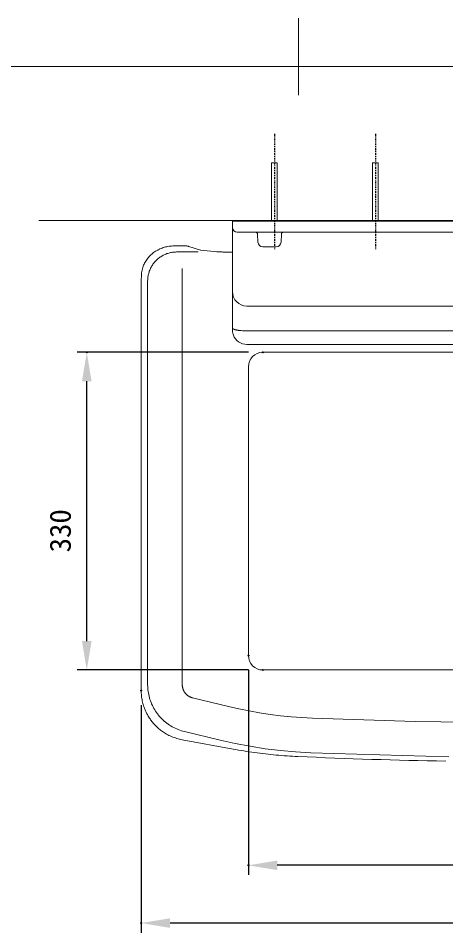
# Model space of a CAD drawing. Units: millimetres, scale not verified. Extents: x -203 to 203, y -143 to 143.
# Drawn here: x -29.1 to 15.3, y 48 to 143 of the extents above; entities that cross this region are included whole.
import ezdxf
from ezdxf.enums import TextEntityAlignment as Align

# ---------------------------------------------------------------- set-up
doc = ezdxf.new("R2010")
doc.units = ezdxf.units.MM
doc.header["$LTSCALE"] = 0.5
doc.header["$PDMODE"] = 32
doc.header["$PDSIZE"] = 0.1
doc.linetypes.add('USER2', pattern=[0.629921, 0.393701, -0.07874, 0.07874, -0.07874])
for name, color, linetype, lineweight in [('0-1_DIMENSION_LINES$02_DIMENSI', 7, 'Continuous', 25), ('0-4_図面_FORMAT$01_WAKU$OUT_LINE', 6, 'Continuous', 18), ('0-8_DIMENSION_LINES$03_LINES', 7, 'Continuous', 18), ('0-A_DIMENSION_LINES$04_SUB_LIN', 4, 'Continuous', 18), ('0-B_DIMENSION_LINES$01_CENTER_', 7, 'USER2', 25)]:
    doc.layers.add(name, color=color, linetype=linetype, lineweight=lineweight)
doc.layers.add('0-2_DEFPOINTS', color=7, linetype='Continuous')
doc.styles.add('ＭＳ ゴシック', font='')
doc.styles.get('ＭＳ ゴシック').set_extended_font_data('MS Gothic')

# ---------------------------------------------------------------- blocks, each defined once
blk = doc.blocks.new('D3')
at = {"layer": '0-1_DIMENSION_LINES$02_DIMENSI'}
for p, q in [((3529.6, 2176.592), (3494, 2176.592)), ((3496, 2116.592), (3496, 2170.593)), ((3529.6, 2110.592), (3494, 2110.592))]:
    blk.add_line(p, q, dxfattribs=at)
for points in [[(3497, 2170.593), (3495, 2170.593), (3496, 2176.592)], [(3495, 2116.592), (3497, 2116.592), (3496, 2110.592)]]:
    blk.add_solid(points, dxfattribs=at)
at = {"layer": '0-2_DEFPOINTS'}
for p in [(3496, 2176.592), (3532.6, 2176.592), (3532.6, 2110.592)]:
    blk.add_point(p, dxfattribs=at)
at = {"layer": '0-1_DIMENSION_LINES$02_DIMENSI', "style": 'ＭＳ ゴシック'}
blk.add_text('330', height=4.399, rotation=90, dxfattribs=at).set_placement((3494, 2135.021), align=Align.BOTTOM_LEFT)
blk = doc.blocks.new('D4')
at = {"layer": '0-1_DIMENSION_LINES$02_DIMENSI'}
for p, q in [((3507.318, 2103.294), (3507.318, 2056)), ((3664.688, 2103.294), (3664.688, 2056)), ((3658.689, 2058), (3513.317, 2058))]:
    blk.add_line(p, q, dxfattribs=at)
for points in [[(3513.317, 2059), (3513.317, 2057), (3507.318, 2058)], [(3658.689, 2057), (3658.689, 2059), (3664.688, 2058)]]:
    blk.add_solid(points, dxfattribs=at)
at = {"layer": '0-2_DEFPOINTS'}
for p in [(3507.318, 2106.294), (3664.688, 2106.294), (3507.318, 2058)]:
    blk.add_point(p, dxfattribs=at)
at = {"layer": '0-1_DIMENSION_LINES$02_DIMENSI', "style": 'ＭＳ ゴシック'}
blk.add_text('790', height=4.399, dxfattribs=at).set_placement((3577.432, 2060), align=Align.BOTTOM_LEFT)
blk = doc.blocks.new('D5')
at = {"layer": '0-1_DIMENSION_LINES$02_DIMENSI'}
for p, q in [((3529.6, 2110.592), (3529.6, 2068)), ((3642.4, 2110.592), (3642.4, 2068)), ((3636.401, 2070), (3535.6, 2070))]:
    blk.add_line(p, q, dxfattribs=at)
for points in [[(3535.6, 2071), (3535.6, 2069), (3529.6, 2070)], [(3636.401, 2069), (3636.401, 2071), (3642.4, 2070)]]:
    blk.add_solid(points, dxfattribs=at)
at = {"layer": '0-2_DEFPOINTS'}
for p in [(3529.6, 2113.592), (3642.4, 2113.592), (3529.6, 2070)]:
    blk.add_point(p, dxfattribs=at)
at = {"layer": '0-1_DIMENSION_LINES$02_DIMENSI', "style": 'ＭＳ ゴシック'}
blk.add_text('565', height=4.399, dxfattribs=at).set_placement((3577.429, 2072), align=Align.BOTTOM_LEFT)

msp = doc.modelspace()

# ---------------------------------------------------------------- linework, layer by layer
at = {"layer": '0-4_図面_FORMAT$01_WAKU$OUT_LINE'}
for p, q in [((0, 135), (0, 143)), ((198, 138), (-198, 138))]:
    msp.add_line(p, q, dxfattribs=at)
at = {"layer": '0-8_DIMENSION_LINES$03_LINES'}
for p, q in [((-27, 122), (73, 122)), ((-6.8571, 121.92), (52.8571, 121.92)), ((-6.8571, 111.0074), (-6.8571, 121.92)), ((8.566, 122), (7.966, 122)), ((52.3565, 120.77), (-6.3571, 120.77)), ((51.3452, 120.77), (-5.3571, 120.77)), ((48.2952, 120.77), (-2.3072, 120.77)), ((-1.5662, 120.77), (-2.3072, 120.77)), ((-4.246, 120.5805), (-4.2022, 119.7438)), ((-1.7659, 120.5805), (-1.8097, 119.7438)), ((-11.7143, 119.3487), (-12.9386, 119.3487)), ((-11.4461, 119.3121), (-11.4506, 119.3137)), ((-3.006, 119.27), (-3.7029, 119.27)), ((-3.006, 119.27), (-3.7029, 119.27)), ((-2.3091, 119.27), (-3.006, 119.27)), ((-2.3091, 119.27), (-3.006, 119.27)), ((-16.3114, 116.405), (-16.3232, 116.2179)), ((-6.8571, 111.0074), (-6.8571, 116.6372)), ((-16.3442, 115.4674), (-16.3411, 73.1471)), ((-5.3571, 113.1), (51.3452, 113.1)), ((-5.3571, 113.1), (51.3452, 113.1)), ((-5.3571, 113.1), (51.3452, 113.1)), ((-6.8571, 110.6335), (-6.8571, 111.0074)), ((-6.8571, 110.6335), (-6.8571, 110.8357)), ((-5.3571, 109.12), (20.55, 109.12)), ((20.55, 108.2962), (-3.6999, 108.2962)), ((-5.1999, 76.7962), (-5.1999, 106.7962)), ((49.7001, 75.2962), (-3.6999, 75.2962)), ((-12.0967, 68.0516), (-6.7915, 67.0765))]:
    msp.add_line(p, q, dxfattribs=at)
for points in [[(-8.4697, 118.7429), (-8.7129, 118.7607), (-9.8697, 118.8619), (-10.1479, 118.8943), (-10.1818, 118.9006), (-11.4003, 119.2983)], [(-7.7898, 118.7172), (-7.8653, 118.7187), (-7.9409, 118.7205), (-8.0134, 118.7226), (-8.0196, 118.7227)], [(-6.9019, 118.7118), (-6.92, 118.7124), (-6.9381, 118.7128), (-6.9562, 118.7133), (-7.0612, 118.7133), (-7.2102, 118.7133), (-7.3843, 118.7133)], [(-6.8571, 110.6335), (-6.8571, 110.8357), (-6.8571, 111.0074)], [(-6.8553, 110.5473), (-6.8571, 110.6335), (-6.8552, 110.5468)]]:
    msp.add_lwpolyline(points, dxfattribs=at)
for centre, radius, start, end in [((-6.3571, 121.27), 0.5, 180, 270), ((-4.4458, 120.57), 0.2, 3, 90), ((-1.5628, 120.5685), 0.2035, 148.14835, 162.37386), ((-1.5672, 120.5714), 0.1983, 133.56114, 148.18927), ((-1.5675, 120.5711), 0.1983, 118.81096, 133.43906), ((-1.5648, 120.5666), 0.2036, 104.6268, 118.85187), ((-1.5658, 120.5709), 0.1991, 90.10133, 104.66886), ((-3.7029, 119.77), 0.5, 183, 270), ((-2.3091, 119.77), 0.5, 270, 357), ((-1.5671, 120.5697), 0.1991, 162.33181, 176.90025), ((-13.0245, 115.929), 3.3973, 120.46457, 128.61929), ((-13.0487, 115.9702), 3.3495, 118.21221, 120.46573), ((-12.9719, 115.8271), 3.5119, 116.06929, 118.21242), ((-12.8957, 115.6713), 3.6854, 114.03317, 116.06956), ((-12.9331, 115.7551), 3.5936, 106.05267, 114.03295), ((-12.9303, 115.7475), 3.6016, 98.10204, 106.06154), ((-12.9386, 115.8212), 3.5276, 90, 98.13665), ((-11.7143, 118.1429), 1.2058, 87.21379, 89.99979), ((-11.7144, 118.1409), 1.2078, 84.43387, 87.21417), ((-11.6329, 118.7828), 0.5614, 71.05, 86.35703), ((-11.6948, 118.405), 0.9406, 71.75516, 74.66878), ((-13.305, 116.1795), 3.0188, 145.8298, 150.41596), ((-13.1924, 116.1031), 3.1548, 137.00482, 145.8298), ((-13.0786, 115.9967), 3.3106, 128.61929, 137.00021), ((-7.6715, 131.8629), 13.1443, 266.51842, 267.17302), ((-7.5905, 133.5021), 14.7855, 267.17302, 267.75496), ((-7.508, 135.6079), 16.8929, 267.75495, 268.2643), ((-7.3534, 141.865), 23.1519, 268.91991, 269.25443), ((-7.3743, 140.2613), 21.5481, 269.25443, 269.61385), ((-7.3837, 138.8651), 20.1518, 269.61385, 269.99818), ((-6.9509, 117.7467), 0.9664, 84.42956, 87.09183), ((-13.3877, 116.2115), 2.9302, 165.14882, 170.67633), ((-13.3913, 116.2131), 2.9263, 159.62738, 165.16199), ((-13.3506, 116.198), 2.9698, 154.95604, 159.62738), ((-13.2998, 116.1744), 3.0258, 150.37919, 154.95757), ((-4.0693, 115.5154), 12.2745, 177.89169, 179.05989), ((-5.9131, 115.5832), 10.4294, 176.5112, 177.89117), ((-13.4161, 116.2161), 2.9015, 170.67552, 176.26672), ((-1.4202, 115.4719), 14.924, 179.05973, 180.0175), ((-5.3571, 114.6), 1.5, 180, 270), ((-5.358, 110.6203), 1.4991, 182.86708, 188.74714), ((-5.358, 110.6203), 1.4991, 182.86708, 188.74714), ((-5.351, 110.6213), 1.5062, 188.74353, 194.59534), ((-5.351, 110.6213), 1.5062, 188.74353, 194.59534), ((-5.3584, 110.6192), 1.4985, 194.59173, 200.47421), ((-5.3584, 110.6192), 1.4985, 194.59173, 200.47421), ((-5.3571, 110.62), 1.5, 200.48483, 270), ((-5.3571, 110.62), 1.5, 200.48483, 270), ((-3.6999, 106.7962), 1.5, 90, 180), ((-3.6999, 76.7962), 1.5, 180, 270), ((-11.1502, 73.1537), 5.1909, 180.07334, 185.96965), ((-11.1173, 73.1569), 5.224, 185.9668, 191.82235), ((-11.1321, 73.1534), 5.2088, 191.81879, 197.69274), ((-11.1885, 73.1361), 5.1497, 197.69934, 201.69577), ((-11.1692, 73.1437), 5.1705, 201.69482, 205.67406), ((-11.169, 73.1437), 5.1707, 205.67303, 209.65247), ((-11.1383, 73.1613), 5.2061, 209.65417, 214.51486), ((-11.1473, 73.1549), 5.195, 214.51275, 219.38384), ((-11.1817, 73.1265), 5.1504, 219.38193, 224.2974), ((-11.1784, 73.1296), 5.155, 224.2974, 229.71598), ((-11.1473, 73.1646), 5.2018, 229.70309, 235.07159), ((-11.1565, 73.1509), 5.1853, 235.06873, 240.45513), ((-11.172, 73.1235), 5.1537, 240.45513, 246.86085), ((-11.1468, 73.1789), 5.2146, 246.8446, 253.17276), ((-11.1509, 73.1639), 5.1991, 253.16878, 259.51842), ((2.2593, 116.35), 50.0978, 259.59166, 262.17784), ((2.2579, 116.3383), 50.0861, 262.17752, 264.76428), ((2.2427, 116.1694), 49.9165, 264.76396, 267.35956), ((22.9989, 566.2027), 500.4282, 267.35933, 269.11997)]:
    msp.add_arc(centre, radius, start, end, dxfattribs=at)
at = {"layer": '0-A_DIMENSION_LINES$04_SUB_LIN'}
for p, q in [((-2.8, 128), (-2.8, 122)), ((-2.2, 128), (-2.8, 128)), ((-2.2, 122), (-2.2, 128)), ((7.6985, 128), (7.6985, 122)), ((8.2985, 128), (7.6985, 128)), ((8.2985, 122), (8.2985, 128)), ((-6.7622, 110.7264), (-6.7326, 110.7113)), ((-6.6478, 110.6767), (-6.6043, 110.6624)), ((-5.3571, 110.5238), (51.3452, 110.5238))]:
    msp.add_line(p, q, dxfattribs=at)
for points in [[(-10.4051, 118.7198), (-12.673, 118.7198), (-12.7754, 118.718), (-12.8777, 118.7128), (-12.9798, 118.704), (-13.0815, 118.6918), (-13.1827, 118.6761), (-13.2833, 118.657), (-13.3833, 118.6345), (-13.4824, 118.6085), (-13.5805, 118.5792), (-13.6776, 118.5465), (-13.7735, 118.5106), (-13.8682, 118.4714), (-13.9614, 118.429), (-14.0532, 118.3834), (-14.1433, 118.3347), (-14.2317, 118.283), (-14.3183, 118.2283), (-14.403, 118.1707), (-14.4857, 118.1102), (-14.5662, 118.0469), (-14.6446, 117.9809), (-14.7206, 117.9123), (-14.7943, 117.8411), (-14.8655, 117.7674), (-14.9341, 117.6914), (-15.0001, 117.613), (-15.0634, 117.5325), (-15.1239, 117.4498), (-15.1815, 117.3651), (-15.2362, 117.2785), (-15.288, 117.1901), (-15.3366, 117.0999), (-15.3822, 117.0082), (-15.4246, 116.915), (-15.4638, 116.8203), (-15.4998, 116.7244), (-15.5324, 116.6273), (-15.5617, 116.5291)], [(-12.073, 117), (-12.073, 73.7587), (-12.0722, 73.7108), (-12.0697, 73.6629), (-12.0656, 73.6151), (-12.0599, 73.5675), (-12.0525, 73.5202), (-12.0435, 73.4731), (-12.033, 73.4264), (-12.0208, 73.38), (-12.007, 73.3341), (-11.9917, 73.2887), (-11.9749, 73.2438), (-11.9565, 73.1995), (-11.9366, 73.1559), (-11.9152, 73.113), (-11.8924, 73.0709), (-11.8681, 73.0295), (-11.8425, 72.9891), (-11.8154, 72.9495), (-11.7871, 72.9109), (-11.7574, 72.8732), (-11.7264, 72.8366), (-11.6943, 72.8011), (-11.6609, 72.7667), (-11.6263, 72.7335), (-11.5907, 72.7014), (-11.554, 72.6706), (-11.5162, 72.6411), (-11.4775, 72.6129), (-11.4378, 72.586), (-11.3972, 72.5605), (-11.3557, 72.5365), (-11.3135, 72.5138), (-11.2705, 72.4926), (-11.2268, 72.4729), (-11.1825, 72.4547), (-11.1376, 72.438), (-11.0921, 72.4229), (-11.0461, 72.4093)], [(-15.5617, 116.5291), (-15.5877, 116.43), (-15.6102, 116.3301), (-15.6294, 116.2295), (-15.645, 116.1283), (-15.6572, 116.0265), (-15.666, 115.9245), (-15.6712, 115.8222), (-15.673, 115.7198), (-15.673, 73.7587), (-15.67, 73.5875), (-15.6613, 73.4166), (-15.6466, 73.246), (-15.6262, 73.0761), (-15.5999, 72.9069), (-15.5678, 72.7388), (-15.5301, 72.5718), (-15.4866, 72.4062), (-15.4375, 72.2423), (-15.3828, 72.0801), (-15.3226, 71.9198), (-15.2569, 71.7617), (-15.1858, 71.606), (-15.1095, 71.4528), (-15.028, 71.3023), (-14.9413, 71.1546), (-14.8497, 71.0101), (-14.7532, 70.8687), (-14.6519, 70.7307), (-14.5459, 70.5963), (-14.4354, 70.4656), (-14.3204, 70.3387), (-14.2012, 70.2159), (-14.0779, 70.0972), (-13.9506, 69.9828), (-13.8194, 69.8728), (-13.6845, 69.7674), (-13.5461, 69.6666), (-13.4044, 69.5707), (-13.2594, 69.4796)], [(-11.0461, 72.4093), (-10.9997, 72.3973), (-7.2837, 71.5055), (-6.2083, 71.261), (-5.1263, 71.0423), (-4.0388, 70.8495), (-2.9466, 70.6829), (-1.8508, 70.5426), (-0.7522, 70.4288), (0.3482, 70.3415), (1.4494, 70.2807), (12.1345, 69.935), (22.827, 69.8198)], [(-13.2594, 69.4796), (-13.1114, 69.3936), (-12.9606, 69.3127), (-12.807, 69.237), (-12.651, 69.1666), (-12.4927, 69.1016), (-12.3322, 69.042), (-12.1698, 68.988), (-12.0056, 68.9395), (-11.8398, 68.8967), (-8.1239, 68.0049), (-6.5745, 67.6592), (-5.0149, 67.3634), (-3.4466, 67.1178), (-1.8712, 66.9226), (-0.2904, 66.7779), (1.2942, 66.6841), (15.6474, 66.2714)]]:
    msp.add_lwpolyline(points, dxfattribs=at)
for centre, radius, start, end in [((-6.7859, 110.8366), 0.0712, 180.7562, 203.46541), ((-6.7578, 110.8492), 0.102, 203.65023, 219.41244), ((-6.7044, 110.8925), 0.1708, 219.25841, 228.73736), ((-6.6476, 110.9557), 0.2557, 228.51283, 235.96472), ((-6.5908, 111.0397), 0.3571, 235.9561, 241.30996), ((-6.3971, 111.4179), 0.7822, 244.60368, 247.95867), ((-6.3324, 111.5779), 0.9547, 247.95826, 250.70772), ((-6.0869, 112.3396), 1.7552, 252.85704, 255.5556), ((-5.9795, 112.7567), 2.1859, 255.55562, 257.72253), ((-5.8297, 113.4451), 2.8904, 257.72213, 259.36089), ((-5.7331, 113.9516), 3.4061, 259.33764, 261.03307), ((-5.6439, 114.517), 3.9785, 261.03295, 262.48465), ((-5.5401, 115.3041), 4.7724, 262.48447, 263.69451), ((-5.4322, 116.2805), 5.7547, 263.69511, 266.04604), ((-5.3862, 116.9464), 6.4222, 266.04574, 268.15272), ((-5.3597, 117.7654), 7.2416, 268.15228, 270.0205)]:
    msp.add_arc(centre, radius, start, end, dxfattribs=at)
at = {"layer": '0-B_DIMENSION_LINES$01_CENTER_'}
for p, q in [((-2.5, 131), (-2.5, 119)), ((7.9985, 131), (7.9985, 119))]:
    msp.add_line(p, q, dxfattribs=at)

# ---------------------------------------------------------------- block references
at = {"layer": '0-1_DIMENSION_LINES$02_DIMENSI', "xscale": 0.5, "yscale": 0.5}
for name in ['D3', 'D5', 'D4']:
    msp.add_blockref(name, (-1770, -980), dxfattribs=at)

doc.saveas('drawing.dxf')
